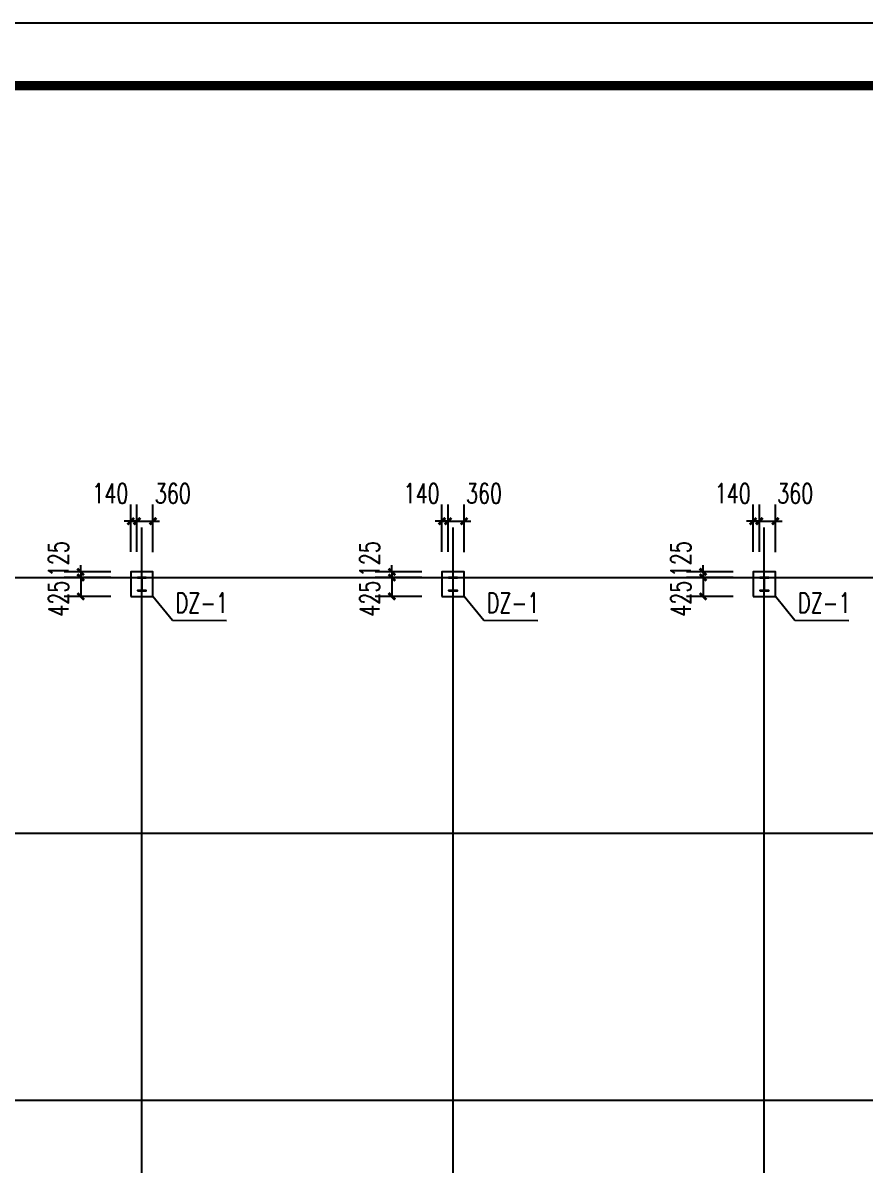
# Model space of a CAD drawing. Extents: x 180850 to 1400258, y 48356 to 327067.
# Drawn here: x 342045 to 360993, y 106671 to 132356 of the extents above; entities that cross this region are included whole.
import ezdxf

# ---------------------------------------------------------------- set-up
doc = ezdxf.new("R2010")
doc.units = 0
doc.header["$LTSCALE"] = 1000
for name, color, linetype in [('AXIS', 3, 'Continuous'), ('DOTE', 1, 'Continuous'), ('GZ', 50, 'Continuous'), ('PUB_TITLE', 4, 'Continuous'), ('YCX', 90, 'Continuous'), ('承台', 2, 'Continuous')]:
    doc.layers.add(name, color=color, linetype=linetype)
doc.styles.add('_TCH_DIM_T3', font='SIMPLEX', dxfattribs={"width": 0.705882, "bigfont": 'GBCBIG'})
doc.dimstyles.new('TCH_150_1', dxfattribs={"dimtxt": 446.25, "dimasz": 150, "dimexe": 375, "dimexo": 450, "dimgap": 189.375, "dimtad": 1, "dimdec": 0, "dimzin": 0, "dimdsep": 46, "dimtxsty": '_TCH_DIM_T3', "dimblk": 'ARCHTICK', "dimcen": 0.09, "dimclrd": 256, "dimclre": 256, "dimclrt": 7, "dimazin": 2, "dimtfac": 1, "dimtdec": 0, "dimtix": 1, "dimtmove": 2, "dimatfit": 3, "dimfxl": 1, "dimtolj": 1, "dimtzin": 0, "dimarcsym": 0})

# ---------------------------------------------------------------- blocks, each defined once
blk = doc.blocks.new('A$C33B20A31')
at = {"layer": 'GZ'}
for points in [[(20550, 35200), (20750, 35200), (20750, 35210), (20657, 35210), (20653, 35215), (20653, 35485), (20657, 35490), (20750, 35490), (20750, 35500), (20550, 35500), (20550, 35490), (20643, 35490), (20647, 35486), (20647, 35215), (20643, 35210), (20550, 35210), (20550, 35200)], [(27550, 35200), (27750, 35200), (27750, 35210), (27657, 35210), (27653, 35215), (27653, 35485), (27657, 35490), (27750, 35490), (27750, 35500), (27550, 35500), (27550, 35490), (27643, 35490), (27647, 35486), (27647, 35215), (27643, 35210), (27550, 35210), (27550, 35200)], [(34550, 35200), (34750, 35200), (34750, 35210), (34657, 35210), (34653, 35215), (34653, 35485), (34657, 35490), (34750, 35490), (34750, 35500), (34550, 35500), (34550, 35490), (34643, 35490), (34647, 35486), (34647, 35215), (34643, 35210), (34550, 35210), (34550, 35200)]]:
    blk.add_lwpolyline(points, close=True, dxfattribs=at)
blk = doc.blocks.new('_ArchTick')
at = {"color": 0, "linetype": 'ByBlock', "const_width": 0.4}
blk.add_lwpolyline([(-0.5, -0.5), (0.5, 0.5)], dxfattribs=at)
blk = doc.blocks.new('*D1279')
at = {"layer": 'AXIS', "linetype": 'ByBlock', "lineweight": -2, "transparency": 16777216}
for p, q in [((344472, 120460), (344472, 121525)), ((344612, 120460), (344612, 121525)), ((344472, 121150), (344322, 121150)), ((344472, 121150), (344612, 121150)), ((344612, 121150), (344762, 121150))]:
    blk.add_line(p, q, dxfattribs=at)
at = {"layer": 'Defpoints', "color": 0, "linetype": 'ByBlock', "transparency": 16777216}
for p in [(344612, 121150), (344472, 120010), (344612, 120010)]:
    blk.add_point(p, dxfattribs=at)
at = {"layer": 'AXIS', "linetype": 'ByBlock', "lineweight": -2, "transparency": 16777216, "xscale": 150, "yscale": 150, "zscale": 150}
blk.add_blockref('_ArchTick', (344472, 121150), dxfattribs=at)
at = {"layer": 'AXIS', "linetype": 'ByBlock', "lineweight": -2, "transparency": 16777216, "xscale": 150, "yscale": 150, "zscale": 150, "rotation": 180}
blk.add_blockref('_ArchTick', (344612, 121150), dxfattribs=at)
at = {"layer": 'AXIS', "color": 7, "linetype": 'ByBlock', "transparency": 16777216, "insert": (344014, 121776), "char_height": 446.2, "attachment_point": 5, "style": '_TCH_DIM_T3'}
blk.add_mtext('\\A1;140', dxfattribs=at)
blk = doc.blocks.new('*D1280')
at = {"layer": 'AXIS', "linetype": 'ByBlock', "lineweight": -2, "transparency": 16777216}
for p, q in [((344022, 119885), (342971, 119885)), ((343346, 119885), (343346, 119460)), ((344022, 119460), (342971, 119460))]:
    blk.add_line(p, q, dxfattribs=at)
at = {"layer": 'Defpoints', "color": 0, "linetype": 'ByBlock', "transparency": 16777216}
for p in [(344472, 119885), (343346, 119460), (344472, 119460)]:
    blk.add_point(p, dxfattribs=at)
at = {"layer": 'AXIS', "linetype": 'ByBlock', "lineweight": -2, "transparency": 16777216, "xscale": 150, "yscale": 150, "zscale": 150}
for p, rotation in [((343346, 119885), 90), ((343346, 119460), 270)]:
    blk.add_blockref('_ArchTick', p, dxfattribs=dict(at, rotation=rotation))
at = {"layer": 'AXIS', "color": 7, "linetype": 'ByBlock', "transparency": 16777216, "insert": (342846, 119408), "char_height": 446.2, "attachment_point": 5, "rotation": 90, "style": '_TCH_DIM_T3'}
blk.add_mtext('\\A1;425', dxfattribs=at)
blk = doc.blocks.new('*D1281')
at = {"layer": 'AXIS', "linetype": 'ByBlock', "lineweight": -2, "transparency": 16777216}
for p, q in [((344022, 120010), (342971, 120010)), ((343346, 120010), (343346, 120160)), ((343346, 120010), (343346, 119885)), ((344022, 119885), (342971, 119885)), ((343346, 119885), (343346, 119735))]:
    blk.add_line(p, q, dxfattribs=at)
at = {"layer": 'Defpoints', "color": 0, "linetype": 'ByBlock', "transparency": 16777216}
for p in [(344472, 120010), (343346, 119885), (344472, 119885)]:
    blk.add_point(p, dxfattribs=at)
at = {"layer": 'AXIS', "linetype": 'ByBlock', "lineweight": -2, "transparency": 16777216, "xscale": 150, "yscale": 150, "zscale": 150}
for p, rotation in [((343346, 120010), 270), ((343346, 119885), 90)]:
    blk.add_blockref('_ArchTick', p, dxfattribs=dict(at, rotation=rotation))
at = {"layer": 'AXIS', "color": 7, "linetype": 'ByBlock', "transparency": 16777216, "insert": (342846, 120296), "char_height": 446.2, "attachment_point": 5, "rotation": 90, "style": '_TCH_DIM_T3'}
blk.add_mtext('\\A1;125', dxfattribs=at)
blk = doc.blocks.new('*D1282')
at = {"layer": 'AXIS', "linetype": 'ByBlock', "lineweight": -2, "transparency": 16777216}
for p, q in [((344612, 120460), (344612, 121525)), ((344972, 120455), (344972, 121525)), ((344612, 121150), (344462, 121150)), ((344612, 121150), (344972, 121150)), ((344972, 121150), (345122, 121150))]:
    blk.add_line(p, q, dxfattribs=at)
at = {"layer": 'Defpoints', "color": 0, "linetype": 'ByBlock', "transparency": 16777216}
for p in [(344972, 121150), (344612, 120010), (344972, 120005)]:
    blk.add_point(p, dxfattribs=at)
at = {"layer": 'AXIS', "linetype": 'ByBlock', "lineweight": -2, "transparency": 16777216, "xscale": 150, "yscale": 150, "zscale": 150}
blk.add_blockref('_ArchTick', (344612, 121150), dxfattribs=at)
at = {"layer": 'AXIS', "linetype": 'ByBlock', "lineweight": -2, "transparency": 16777216, "xscale": 150, "yscale": 150, "zscale": 150, "rotation": 180}
blk.add_blockref('_ArchTick', (344972, 121150), dxfattribs=at)
at = {"layer": 'AXIS', "color": 7, "linetype": 'ByBlock', "transparency": 16777216, "insert": (345419, 121776), "char_height": 446.2, "attachment_point": 5, "style": '_TCH_DIM_T3'}
blk.add_mtext('\\A1;360', dxfattribs=at)
blk = doc.blocks.new('*D1291')
at = {"layer": 'AXIS', "linetype": 'ByBlock', "lineweight": -2, "transparency": 16777216}
for p, q in [((351472, 120460), (351472, 121525)), ((351612, 120460), (351612, 121525)), ((351472, 121150), (351322, 121150)), ((351472, 121150), (351612, 121150)), ((351612, 121150), (351762, 121150))]:
    blk.add_line(p, q, dxfattribs=at)
at = {"layer": 'Defpoints', "color": 0, "linetype": 'ByBlock', "transparency": 16777216}
for p in [(351612, 121150), (351472, 120010), (351612, 120010)]:
    blk.add_point(p, dxfattribs=at)
at = {"layer": 'AXIS', "linetype": 'ByBlock', "lineweight": -2, "transparency": 16777216, "xscale": 150, "yscale": 150, "zscale": 150}
blk.add_blockref('_ArchTick', (351472, 121150), dxfattribs=at)
at = {"layer": 'AXIS', "linetype": 'ByBlock', "lineweight": -2, "transparency": 16777216, "xscale": 150, "yscale": 150, "zscale": 150, "rotation": 180}
blk.add_blockref('_ArchTick', (351612, 121150), dxfattribs=at)
at = {"layer": 'AXIS', "color": 7, "linetype": 'ByBlock', "transparency": 16777216, "insert": (351014, 121776), "char_height": 446.2, "attachment_point": 5, "style": '_TCH_DIM_T3'}
blk.add_mtext('\\A1;140', dxfattribs=at)
blk = doc.blocks.new('*D1292')
at = {"layer": 'AXIS', "linetype": 'ByBlock', "lineweight": -2, "transparency": 16777216}
for p, q in [((351022, 119885), (349971, 119885)), ((350346, 119885), (350346, 119460)), ((351022, 119460), (349971, 119460))]:
    blk.add_line(p, q, dxfattribs=at)
at = {"layer": 'Defpoints', "color": 0, "linetype": 'ByBlock', "transparency": 16777216}
for p in [(351472, 119885), (350346, 119460), (351472, 119460)]:
    blk.add_point(p, dxfattribs=at)
at = {"layer": 'AXIS', "linetype": 'ByBlock', "lineweight": -2, "transparency": 16777216, "xscale": 150, "yscale": 150, "zscale": 150}
for p, rotation in [((350346, 119885), 90), ((350346, 119460), 270)]:
    blk.add_blockref('_ArchTick', p, dxfattribs=dict(at, rotation=rotation))
at = {"layer": 'AXIS', "color": 7, "linetype": 'ByBlock', "transparency": 16777216, "insert": (349846, 119408), "char_height": 446.2, "attachment_point": 5, "rotation": 90, "style": '_TCH_DIM_T3'}
blk.add_mtext('\\A1;425', dxfattribs=at)
blk = doc.blocks.new('*D1293')
at = {"layer": 'AXIS', "linetype": 'ByBlock', "lineweight": -2, "transparency": 16777216}
for p, q in [((351022, 120010), (349971, 120010)), ((350346, 120010), (350346, 120160)), ((350346, 120010), (350346, 119885)), ((351022, 119885), (349971, 119885)), ((350346, 119885), (350346, 119735))]:
    blk.add_line(p, q, dxfattribs=at)
at = {"layer": 'Defpoints', "color": 0, "linetype": 'ByBlock', "transparency": 16777216}
for p in [(351472, 120010), (350346, 119885), (351472, 119885)]:
    blk.add_point(p, dxfattribs=at)
at = {"layer": 'AXIS', "linetype": 'ByBlock', "lineweight": -2, "transparency": 16777216, "xscale": 150, "yscale": 150, "zscale": 150}
for p, rotation in [((350346, 120010), 270), ((350346, 119885), 90)]:
    blk.add_blockref('_ArchTick', p, dxfattribs=dict(at, rotation=rotation))
at = {"layer": 'AXIS', "color": 7, "linetype": 'ByBlock', "transparency": 16777216, "insert": (349846, 120296), "char_height": 446.2, "attachment_point": 5, "rotation": 90, "style": '_TCH_DIM_T3'}
blk.add_mtext('\\A1;125', dxfattribs=at)
blk = doc.blocks.new('*D1294')
at = {"layer": 'AXIS', "linetype": 'ByBlock', "lineweight": -2, "transparency": 16777216}
for p, q in [((351612, 120460), (351612, 121525)), ((351972, 120455), (351972, 121525)), ((351612, 121150), (351462, 121150)), ((351612, 121150), (351972, 121150)), ((351972, 121150), (352122, 121150))]:
    blk.add_line(p, q, dxfattribs=at)
at = {"layer": 'Defpoints', "color": 0, "linetype": 'ByBlock', "transparency": 16777216}
for p in [(351972, 121150), (351612, 120010), (351972, 120005)]:
    blk.add_point(p, dxfattribs=at)
at = {"layer": 'AXIS', "linetype": 'ByBlock', "lineweight": -2, "transparency": 16777216, "xscale": 150, "yscale": 150, "zscale": 150}
blk.add_blockref('_ArchTick', (351612, 121150), dxfattribs=at)
at = {"layer": 'AXIS', "linetype": 'ByBlock', "lineweight": -2, "transparency": 16777216, "xscale": 150, "yscale": 150, "zscale": 150, "rotation": 180}
blk.add_blockref('_ArchTick', (351972, 121150), dxfattribs=at)
at = {"layer": 'AXIS', "color": 7, "linetype": 'ByBlock', "transparency": 16777216, "insert": (352419, 121776), "char_height": 446.2, "attachment_point": 5, "style": '_TCH_DIM_T3'}
blk.add_mtext('\\A1;360', dxfattribs=at)
blk = doc.blocks.new('*D1303')
at = {"layer": 'AXIS', "linetype": 'ByBlock', "lineweight": -2, "transparency": 16777216}
for p, q in [((358472, 120460), (358472, 121525)), ((358612, 120460), (358612, 121525)), ((358472, 121150), (358322, 121150)), ((358472, 121150), (358612, 121150)), ((358612, 121150), (358762, 121150))]:
    blk.add_line(p, q, dxfattribs=at)
at = {"layer": 'Defpoints', "color": 0, "linetype": 'ByBlock', "transparency": 16777216}
for p in [(358612, 121150), (358472, 120010), (358612, 120010)]:
    blk.add_point(p, dxfattribs=at)
at = {"layer": 'AXIS', "linetype": 'ByBlock', "lineweight": -2, "transparency": 16777216, "xscale": 150, "yscale": 150, "zscale": 150}
blk.add_blockref('_ArchTick', (358472, 121150), dxfattribs=at)
at = {"layer": 'AXIS', "linetype": 'ByBlock', "lineweight": -2, "transparency": 16777216, "xscale": 150, "yscale": 150, "zscale": 150, "rotation": 180}
blk.add_blockref('_ArchTick', (358612, 121150), dxfattribs=at)
at = {"layer": 'AXIS', "color": 7, "linetype": 'ByBlock', "transparency": 16777216, "insert": (358014, 121776), "char_height": 446.2, "attachment_point": 5, "style": '_TCH_DIM_T3'}
blk.add_mtext('\\A1;140', dxfattribs=at)
blk = doc.blocks.new('*D1304')
at = {"layer": 'AXIS', "linetype": 'ByBlock', "lineweight": -2, "transparency": 16777216}
for p, q in [((358022, 119885), (356971, 119885)), ((357346, 119885), (357346, 119460)), ((358022, 119460), (356971, 119460))]:
    blk.add_line(p, q, dxfattribs=at)
at = {"layer": 'Defpoints', "color": 0, "linetype": 'ByBlock', "transparency": 16777216}
for p in [(358472, 119885), (357346, 119460), (358472, 119460)]:
    blk.add_point(p, dxfattribs=at)
at = {"layer": 'AXIS', "linetype": 'ByBlock', "lineweight": -2, "transparency": 16777216, "xscale": 150, "yscale": 150, "zscale": 150}
for p, rotation in [((357346, 119885), 90), ((357346, 119460), 270)]:
    blk.add_blockref('_ArchTick', p, dxfattribs=dict(at, rotation=rotation))
at = {"layer": 'AXIS', "color": 7, "linetype": 'ByBlock', "transparency": 16777216, "insert": (356846, 119408), "char_height": 446.2, "attachment_point": 5, "rotation": 90, "style": '_TCH_DIM_T3'}
blk.add_mtext('\\A1;425', dxfattribs=at)
blk = doc.blocks.new('*D1305')
at = {"layer": 'AXIS', "linetype": 'ByBlock', "lineweight": -2, "transparency": 16777216}
for p, q in [((358022, 120010), (356971, 120010)), ((357346, 120010), (357346, 120160)), ((357346, 120010), (357346, 119885)), ((358022, 119885), (356971, 119885)), ((357346, 119885), (357346, 119735))]:
    blk.add_line(p, q, dxfattribs=at)
at = {"layer": 'Defpoints', "color": 0, "linetype": 'ByBlock', "transparency": 16777216}
for p in [(358472, 120010), (357346, 119885), (358472, 119885)]:
    blk.add_point(p, dxfattribs=at)
at = {"layer": 'AXIS', "linetype": 'ByBlock', "lineweight": -2, "transparency": 16777216, "xscale": 150, "yscale": 150, "zscale": 150}
for p, rotation in [((357346, 120010), 270), ((357346, 119885), 90)]:
    blk.add_blockref('_ArchTick', p, dxfattribs=dict(at, rotation=rotation))
at = {"layer": 'AXIS', "color": 7, "linetype": 'ByBlock', "transparency": 16777216, "insert": (356846, 120296), "char_height": 446.2, "attachment_point": 5, "rotation": 90, "style": '_TCH_DIM_T3'}
blk.add_mtext('\\A1;125', dxfattribs=at)
blk = doc.blocks.new('*D1306')
at = {"layer": 'AXIS', "linetype": 'ByBlock', "lineweight": -2, "transparency": 16777216}
for p, q in [((358612, 120460), (358612, 121525)), ((358972, 120455), (358972, 121525)), ((358612, 121150), (358462, 121150)), ((358612, 121150), (358972, 121150)), ((358972, 121150), (359122, 121150))]:
    blk.add_line(p, q, dxfattribs=at)
at = {"layer": 'Defpoints', "color": 0, "linetype": 'ByBlock', "transparency": 16777216}
for p in [(358972, 121150), (358612, 120010), (358972, 120005)]:
    blk.add_point(p, dxfattribs=at)
at = {"layer": 'AXIS', "linetype": 'ByBlock', "lineweight": -2, "transparency": 16777216, "xscale": 150, "yscale": 150, "zscale": 150}
blk.add_blockref('_ArchTick', (358612, 121150), dxfattribs=at)
at = {"layer": 'AXIS', "linetype": 'ByBlock', "lineweight": -2, "transparency": 16777216, "xscale": 150, "yscale": 150, "zscale": 150, "rotation": 180}
blk.add_blockref('_ArchTick', (358972, 121150), dxfattribs=at)
at = {"layer": 'AXIS', "color": 7, "linetype": 'ByBlock', "transparency": 16777216, "insert": (359419, 121776), "char_height": 446.2, "attachment_point": 5, "style": '_TCH_DIM_T3'}
blk.add_mtext('\\A1;360', dxfattribs=at)

msp = doc.modelspace()

# ---------------------------------------------------------------- linework, layer by layer
at = {"layer": 'DOTE'}
for p, q in [((344722.19, 83259.96), (344722.19, 121009.96)), ((351722.19, 83259.96), (351722.19, 121009.96)), ((358722.19, 83259.96), (358722.19, 121009.96)), ((322947.19, 119884.96), (374822.19, 119884.96)), ((322947.19, 114134.96), (374822.19, 114134.96)), ((322947.19, 108134.96), (374822.19, 108134.96))]:
    msp.add_line(p, q, dxfattribs=at)
at = {"layer": 'PUB_TITLE'}
msp.add_lwpolyline([(306908.52, 132355.95), (425837.69, 132355.95), (425837.69, 48356.03), (306908.52, 48356.03)], close=True, dxfattribs=at)
at = {"layer": 'PUB_TITLE', "const_width": 212.12}
msp.add_lwpolyline([(310443.87, 49770.17), (310443.87, 130941.81), (424423.55, 130941.81), (424423.55, 49770.17)], close=True, dxfattribs=at)
at = {"layer": 'YCX'}
for p, q in [((345411.98, 118914.54), (344972.19, 119460.21)), ((352411.98, 118914.54), (351972.19, 119460.21)), ((359411.98, 118914.54), (358972.19, 119460.21)), ((346626.3, 118911.94), (345411.98, 118914.54)), ((353626.3, 118911.94), (352411.98, 118914.54)), ((360626.3, 118911.94), (359411.98, 118914.54))]:
    msp.add_line(p, q, dxfattribs=at)
at = {"layer": '承台', "color": 6}
for points in [[(344472.19, 119460.21), (344972.19, 119460.21), (344972.19, 120010.21), (344472.19, 120010.21)], [(351472.19, 119460.21), (351972.19, 119460.21), (351972.19, 120010.21), (351472.19, 120010.21)], [(358472.19, 119460.21), (358972.19, 119460.21), (358972.19, 120010.21), (358472.19, 120010.21)]]:
    msp.add_lwpolyline(points, close=True, dxfattribs=at)

# ---------------------------------------------------------------- block references
msp.add_blockref('A$C33B20A31', (324072.19, 84384.96))

# ---------------------------------------------------------------- texts
at = {"layer": 'YCX', "style": '_TCH_DIM_T3', "width": 0.705882}
for p in [(345477.76, 119089.95), (352477.76, 119089.95), (359477.76, 119089.95)]:
    msp.add_text('DZ-1', height=450, dxfattribs=at).set_placement(p)

# ---------------------------------------------------------------- dimensions: what is measured, and where the dimension line sits
at = {"layer": 'AXIS', "linetype": 'ByBlock'}
for base, p1, p2, picture, middle in [((344612.19, 121150.31), (344472.19, 120010.21), (344612.19, 120010.21), '*D1279', (344014.14, 121776.48)), ((344972.19, 121150.31), (344612.19, 120010.21), (344972.19, 120004.51), '*D1282', (345419.11, 121776.48)), ((351612.19, 121150.31), (351472.19, 120010.21), (351612.19, 120010.21), '*D1291', (351014.14, 121776.48)), ((351972.19, 121150.31), (351612.19, 120010.21), (351972.19, 120004.51), '*D1294', (352419.11, 121776.48)), ((358612.19, 121150.31), (358472.19, 120010.21), (358612.19, 120010.21), '*D1303', (358014.14, 121776.48)), ((358972.19, 121150.31), (358612.19, 120010.21), (358972.19, 120004.51), '*D1306', (359419.11, 121776.48))]:
    dim = msp.add_linear_dim(base=base, p1=p1, p2=p2, dimstyle='TCH_150_1', dxfattribs=at)
    dim.commit()
    dim.dimension.update_dxf_attribs({"geometry": picture, "text_midpoint": middle, "dimtype": 160})
for base, p1, p2, picture, middle in [((343346.12, 119884.96), (344472.19, 120010.21), (344472.19, 119884.96), '*D1281', (342846.12, 120296.34)), ((350346.12, 119884.96), (351472.19, 120010.21), (351472.19, 119884.96), '*D1293', (349846.12, 120296.34)), ((357346.12, 119884.96), (358472.19, 120010.21), (358472.19, 119884.96), '*D1305', (356846.12, 120296.34)), ((343346.12, 119460.21), (344472.19, 119884.96), (344472.19, 119460.21), '*D1280', (342846.12, 119408.05)), ((350346.12, 119460.21), (351472.19, 119884.96), (351472.19, 119460.21), '*D1292', (349846.12, 119408.05)), ((357346.12, 119460.21), (358472.19, 119884.96), (358472.19, 119460.21), '*D1304', (356846.12, 119408.05))]:
    dim = msp.add_linear_dim(base=base, p1=p1, p2=p2, angle=90, dimstyle='TCH_150_1', dxfattribs=at)
    dim.commit()
    dim.dimension.update_dxf_attribs({"geometry": picture, "text_midpoint": middle, "dimtype": 160})

doc.saveas('drawing.dxf')
